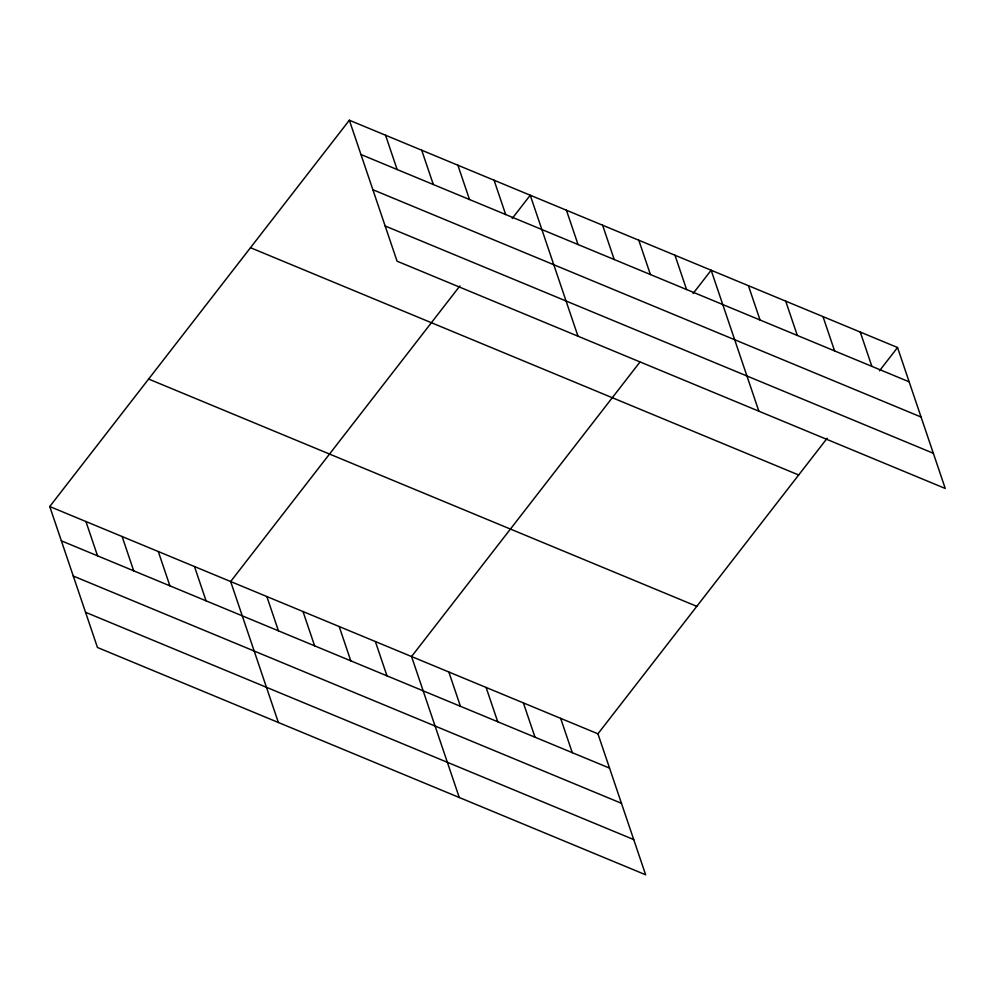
<?xml version="1.0" encoding="UTF-8"?>
<svg xmlns="http://www.w3.org/2000/svg" width="995" height="995" viewBox="0 0 995 995"><rect width="100%" height="100%" fill="white"/><g stroke="black" fill="none" stroke-linecap="round" stroke-linejoin="round"><path stroke-width="1.49" d="M49.75 506.53L597.933 733.812L645.643 874.779L97.46 647.484L49.75 506.53L349.357 120.221L897.54 347.516L945.25 488.47L397.067 261.188L349.357 120.221M459.901 285.938L230.653 581.528L278.364 722.494M512.189 218.514L530.248 195.231L577.971 336.186M639.86 362.168L411.557 656.538L459.267 797.505M693.092 293.525L711.151 270.23L758.862 411.196M597.933 733.812L827.193 438.223M879.48 370.799L897.54 347.516M360.961 154.523L909.144 381.819M372.876 189.722L921.059 417.017M385.152 225.989L933.335 453.272M250.479 247.705L798.674 474.988M148.616 379.045L696.798 606.341M61.367 540.832L609.549 768.115M73.269 576.03L621.465 803.313M85.545 612.286L633.74 839.581M860.265 332.056L871.869 366.359M822.989 316.597L834.594 350.899M785.702 301.149L797.318 335.452M748.427 285.689L760.043 319.992M674.971 255.23L686.587 289.533M638.79 240.23L650.407 274.533M602.609 225.231L614.226 259.533M566.429 210.231L578.045 244.534M494.067 180.232L505.684 214.534M457.887 165.22L469.503 199.522M421.706 150.22L433.322 184.523M385.538 135.22L397.142 169.523M560.658 718.365L572.274 752.668M523.382 702.905L534.999 737.208M486.107 687.446L497.711 721.748M448.832 671.998L460.436 706.301M375.376 641.539L386.98 675.841M339.195 626.539L350.8 660.842M303.015 611.539L314.619 645.842M266.834 596.527L278.438 630.83M194.473 566.528L206.077 600.831M158.292 551.529L169.896 585.831M122.111 536.529L133.716 570.831M85.931 521.529L97.535 555.832"/></g></svg>
